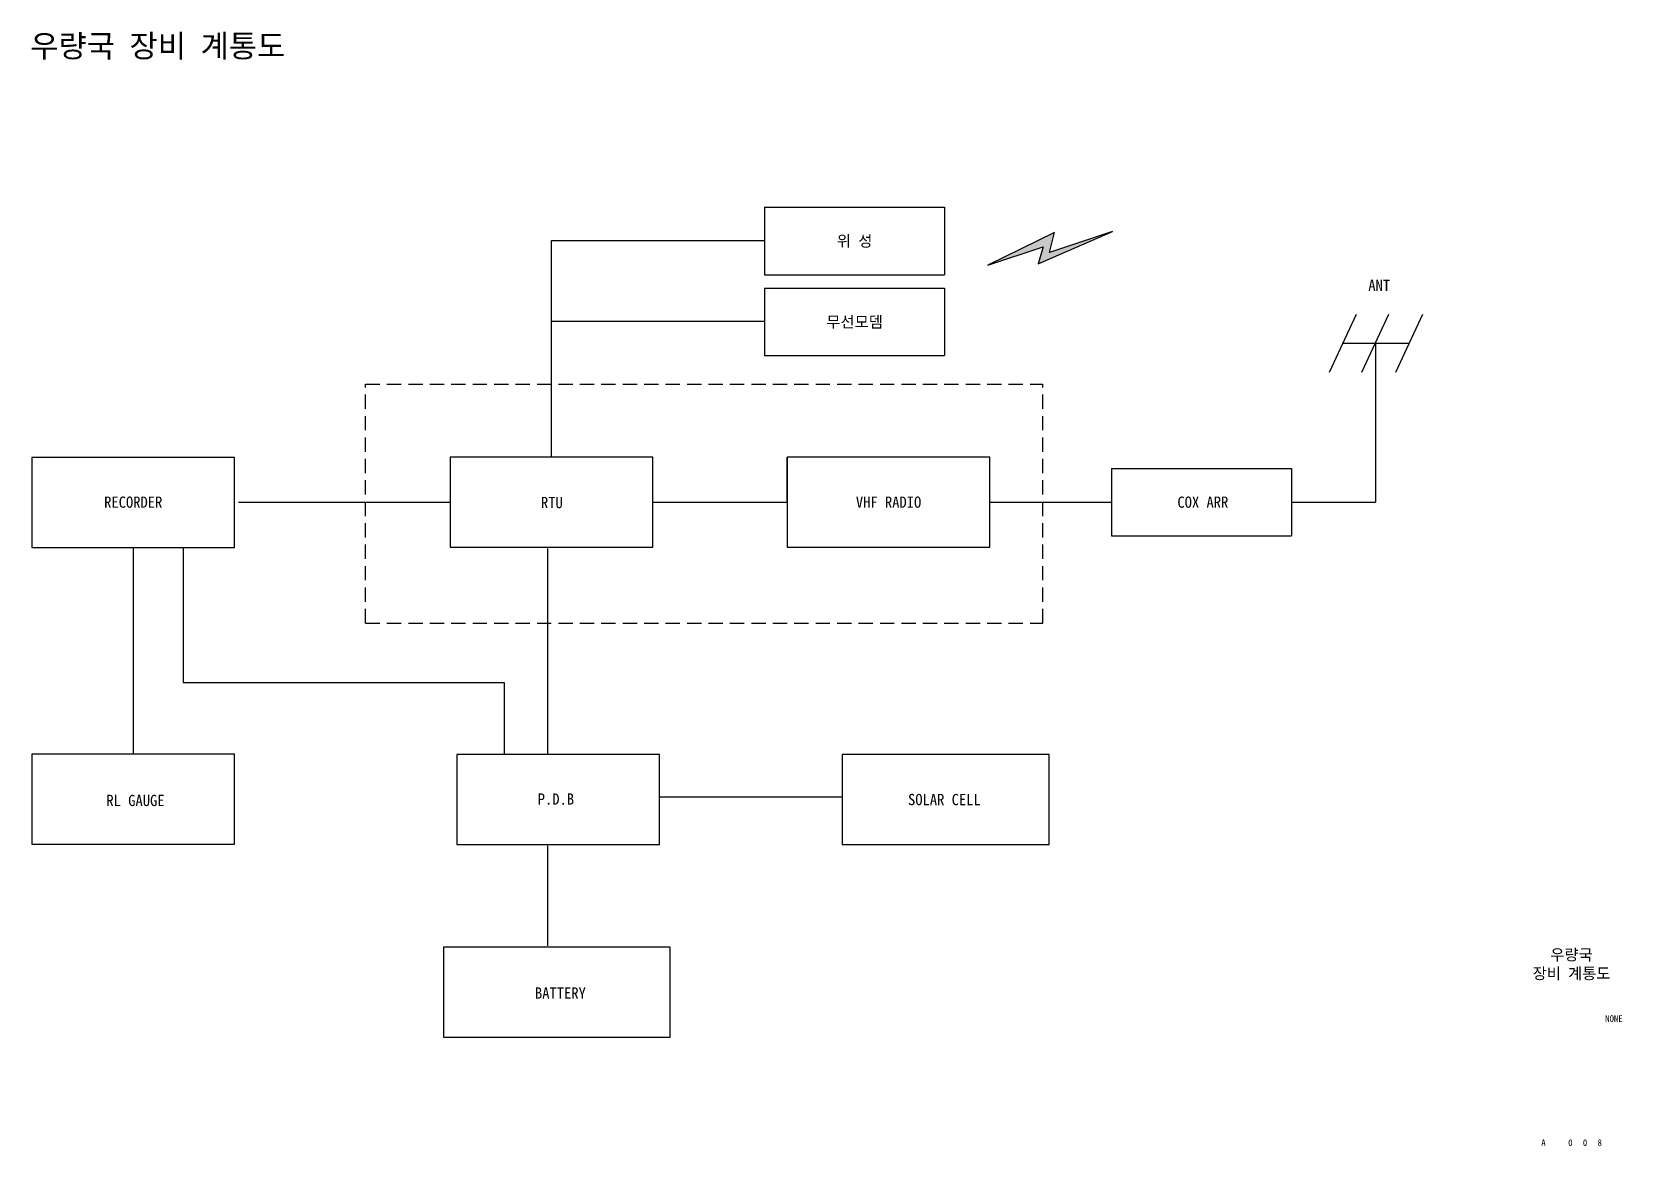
# Model space of a CAD drawing. Header units: millimetres. Extents: x 48 to 401, y 14 to 261.
import ezdxf
from ezdxf.enums import TextEntityAlignment as Align

# ---------------------------------------------------------------- set-up
doc = ezdxf.new("R2010")
doc.units = ezdxf.units.MM
doc.linetypes.add('HIDDEN', pattern=[9.525, 6.35, -3.175])
doc.layers.get('0').update_dxf_attribs({"linetype": 'CONTINUOUS'})
for name, color, linetype in [('cable', 1, 'CONTINUOUS'), ('LINE', 7, 'CONTINUOUS'), ('txt', 7, 'CONTINUOUS')]:
    doc.layers.add(name, color=color, linetype=linetype)
doc.styles.add('style', font='')
doc.styles.add('style1', font='')
doc.styles.get('style').set_extended_font_data('GulimChe')
doc.styles.get('style1').set_extended_font_data('GulimChe')

# ---------------------------------------------------------------- blocks, each defined once
blk = doc.blocks.new('ns')
h = blk.add_hatch(color=1)
h.set_gradient(color1=(255, 0, 0), color2=(255, 66, 66), one_color=1, tint=0.63, name='INVHEMISPHERICAL')
h.paths.add_polyline_path([(37.28, 9.61), (23.32, 4.94), (24.4, 9.38), (9.63, 2.09), (21.89, 6.22), (20.77, 2.4)])
at = {"layer": 'cable'}
for p, q in [((24.4, 9.38), (9.63, 2.09)), ((20.77, 2.4), (37.28, 9.61)), ((37.28, 9.61), (23.32, 4.94)), ((23.32, 4.94), (24.4, 9.38)), ((9.63, 2.09), (21.89, 6.22)), ((21.89, 6.22), (20.77, 2.4))]:
    blk.add_line(p, q, dxfattribs=at)

msp = doc.modelspace()

# ---------------------------------------------------------------- linework, layer by layer
at = {"layer": 'cable'}
for p, q in [((163.19, 166.65), (163.21, 214.83)), ((163.21, 214.83), (210.37, 214.83)), ((163.21, 196.84), (210.37, 196.84)), ((346.29, 179.35), (346.29, 156.65)), ((93.68, 156.65), (140.69, 156.65)), ((185.69, 156.65), (213.19, 156.65)), ((185.69, 156.65), (215.59, 156.65)), ((260.59, 156.65), (287.59, 156.65)), ((327.59, 156.65), (346.29, 156.65)), ((70.29, 146.55), (70.29, 100.65)), ((81.39, 146.55), (81.39, 116.55)), ((162.39, 100.55), (162.39, 146.38)), ((81.39, 116.55), (152.69, 116.55)), ((152.69, 116.55), (152.69, 100.55)), ((187.19, 91.15), (217.59, 91.15)), ((215.59, 91.15), (227.79, 91.15)), ((162.39, 58.05), (162.39, 80.25))]:
    msp.add_line(p, q, dxfattribs=at)
at = {"layer": 'LINE'}
for p, q in [((210.55, 222.2), (250.55, 222.2)), ((210.55, 222.2), (210.55, 207.2)), ((250.55, 222.2), (250.55, 207.2)), ((210.55, 207.2), (250.55, 207.2)), ((210.55, 204.21), (250.55, 204.21)), ((210.55, 204.21), (210.55, 189.21)), ((250.55, 204.21), (250.55, 189.21)), ((341.99, 198.35), (335.99, 185.45)), ((349.19, 198.35), (343.19, 185.45)), ((356.69, 198.35), (350.69, 185.45)), ((338.89, 191.95), (353.59, 191.95)), ((346.29, 191.95), (346.29, 179.35)), ((210.55, 189.21), (250.55, 189.21)), ((92.79, 166.55), (47.79, 166.55)), ((47.79, 166.55), (47.79, 146.55)), ((92.79, 146.55), (92.79, 166.55)), ((185.69, 166.65), (140.69, 166.65)), ((140.69, 166.65), (140.69, 146.65)), ((185.69, 146.65), (185.69, 166.65)), ((260.59, 166.65), (215.59, 166.65)), ((215.59, 156.65), (215.59, 166.65)), ((215.59, 166.65), (215.59, 146.65)), ((260.59, 146.65), (260.59, 166.65)), ((287.59, 164.15), (327.59, 164.15)), ((287.59, 164.15), (287.59, 149.15)), ((327.59, 164.15), (327.59, 149.15)), ((287.59, 149.15), (327.59, 149.15)), ((47.79, 146.55), (92.79, 146.55)), ((140.69, 146.65), (185.69, 146.65)), ((215.59, 146.65), (260.59, 146.65)), ((121.89, 129.75), (121.89, 129.75)), ((92.79, 100.65), (47.79, 100.65)), ((47.79, 100.65), (47.79, 80.65)), ((92.79, 80.65), (92.79, 100.65)), ((187.19, 100.55), (142.19, 100.55)), ((142.19, 100.55), (142.19, 80.55)), ((187.19, 80.55), (187.19, 100.55)), ((273.79, 100.55), (227.79, 100.55)), ((227.79, 100.55), (227.79, 80.55)), ((273.79, 80.55), (273.79, 100.55)), ((47.79, 80.65), (92.79, 80.65)), ((48.29, 80.65), (80.29, 80.65)), ((52.79, 80.65), (87.79, 80.65)), ((142.19, 80.55), (187.19, 80.55)), ((227.79, 80.55), (273.79, 80.55)), ((189.59, 57.75), (139.19, 57.75)), ((139.19, 57.75), (139.19, 37.75)), ((189.59, 37.75), (189.59, 57.75)), ((139.19, 37.75), (189.59, 37.75))]:
    msp.add_line(p, q, dxfattribs=at)
at = {"layer": 'LINE', "linetype": 'HIDDEN', "ltscale": 0.5}
for p, q in [((121.89, 182.85), (272.39, 182.85)), ((121.89, 129.75), (121.89, 182.85)), ((272.39, 129.75), (272.39, 182.85)), ((121.89, 129.75), (272.39, 129.75))]:
    msp.add_line(p, q, dxfattribs=at)

# ---------------------------------------------------------------- block references
at = {"color": 0}
msp.add_blockref('ns', (250.55, 207.2), dxfattribs=at)

# ---------------------------------------------------------------- texts
at = {"style": 'style1'}
for s, p in [('NONE', (399.24, 41.86)), ('A', (383.58, 14.28)), ('0', (389.56, 14.28)), ('0', (392.82, 14.28)), ('8', (396.09, 14.28))]:
    msp.add_text(s, height=1.5, dxfattribs=at).set_placement(p, align=Align.MIDDLE_CENTER)
at = {"insert": (389.82, 53.85), "char_height": 2.5, "width": 34.7927, "attachment_point": 5, "style": 'style'}
msp.add_mtext('우량국\\P장비 계통도', dxfattribs=at)
at = {"layer": 'txt', "style": 'style1'}
msp.add_text('우량국 장비 계통도', height=5, dxfattribs=at).set_placement((47.42, 255.54))
for s, p in [('위 성', (230.55, 214.7)), ('무선모뎀', (230.55, 196.71))]:
    msp.add_text(s, height=2.5, dxfattribs=at).set_placement(p, align=Align.MIDDLE_CENTER)
for s, p in [('ANT', (347.09, 204.85)), ('RECORDER', (70.29, 156.65)), ('RTU', (163.29, 156.55)), ('VHF RADIO', (238.09, 156.65)), ('COX ARR', (307.91, 156.65)), ('P.D.B', (164.19, 90.65)), ('RL GAUGE', (70.79, 90.35)), ('SOLAR CELL', (250.49, 90.55)), ('BATTERY', (165.19, 47.55))]:
    msp.add_text(s, height=2.5, dxfattribs=at).set_placement(p, align=Align.MIDDLE)

doc.saveas('drawing.dxf')
